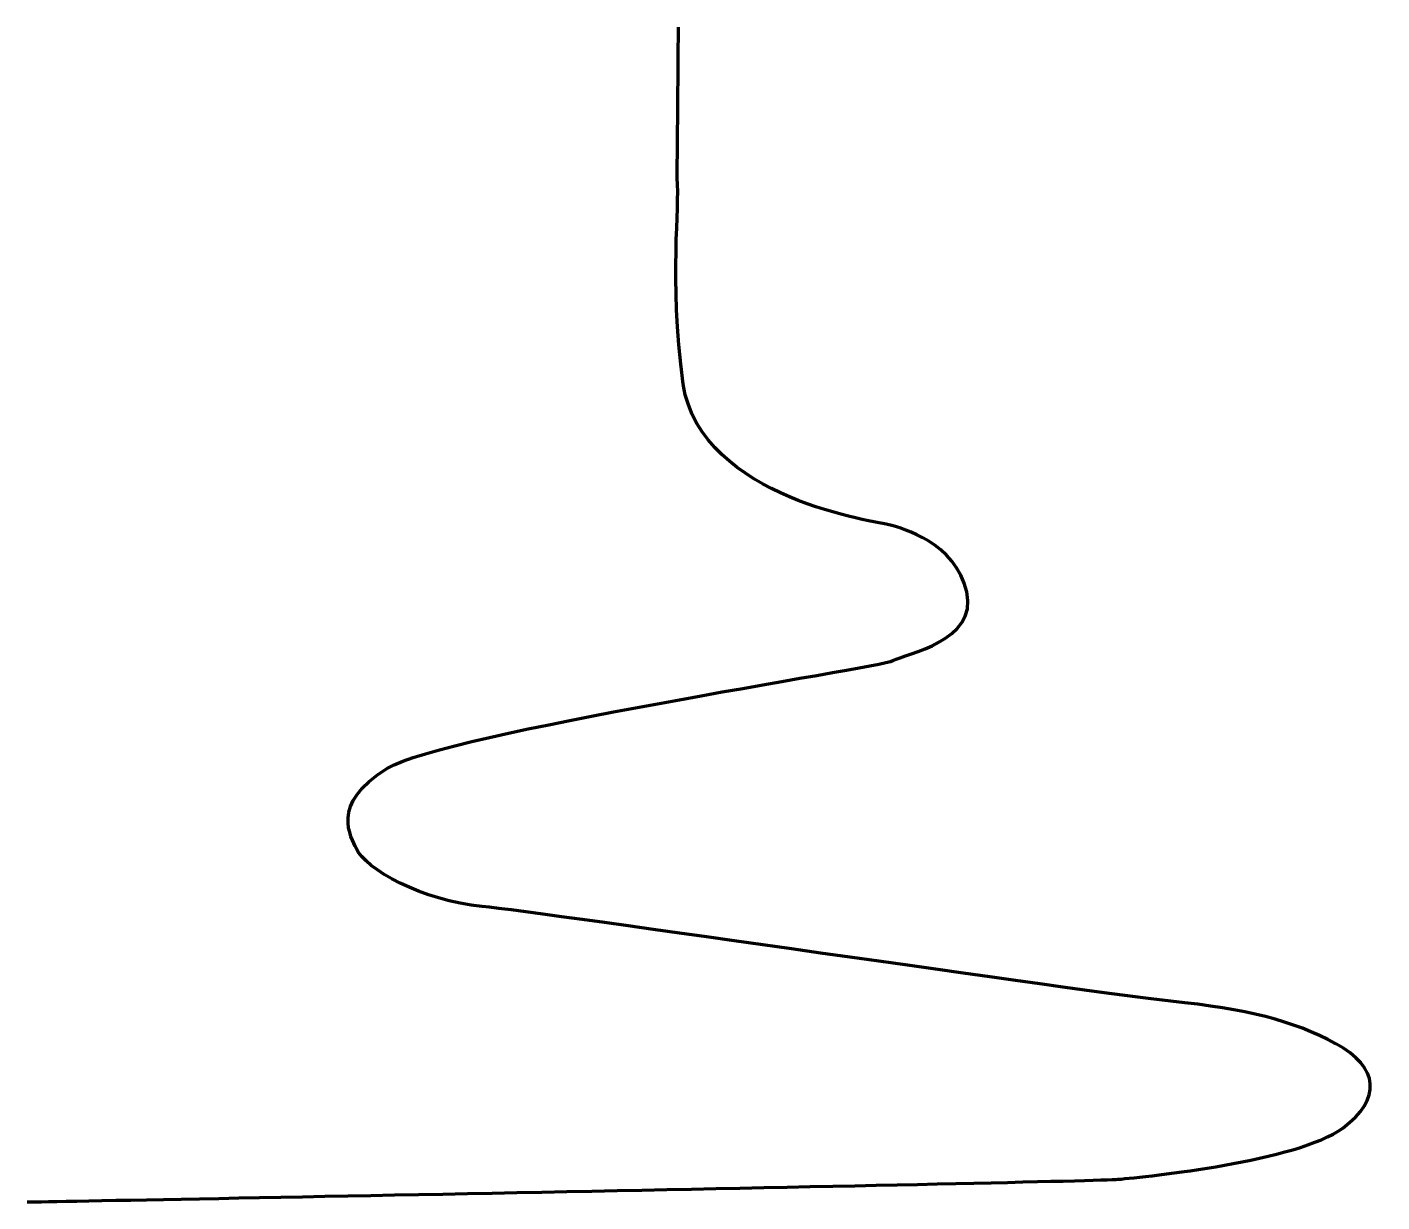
# Model space of a CAD drawing. Extents: x 1110 to 1933, y -1452 to -738.
import ezdxf

# ---------------------------------------------------------------- set-up
doc = ezdxf.new("R2010")
doc.units = 0
doc.header["$MEASUREMENT"] = 0
doc.layers.add('evanesco_path', color=7, linetype='Continuous', lineweight=0)

msp = doc.modelspace()

# ---------------------------------------------------------------- linework, layer by layer
at = {"layer": 'evanesco_path', "color": 7, "lineweight": 140}
msp.add_open_spline([(1110.02, -1451.63), (1118.99, -1451.63), (1754.59, -1439.5), (1772.53, -1437.91), (1790.46, -1436.33), (1881.64, -1426.96), (1909.14, -1406.79), (1932.88, -1389.39), (1931.3, -1369.87), (1904.92, -1355.63), (1878.55, -1341.39), (1850.59, -1334.53), (1804.7, -1329.78), (1758.81, -1325.03), (1422.79, -1275.8), (1386.42, -1272.29), (1350.29, -1268.79), (1315.27, -1249.75), (1309.93, -1236.95), (1307.3, -1230.62), (1293.06, -1210.05), (1328.92, -1188.42), (1364.79, -1166.79), (1628, -1127.23), (1635.91, -1123.01), (1643.82, -1118.79), (1687.6, -1111.41), (1680.75, -1081.34), (1673.89, -1051.28), (1641.71, -1042.84), (1634.33, -1040.73), (1626.95, -1038.62), (1520.13, -1025.5), (1508.4, -955.28), (1499.96, -887.76), (1506.68, -849.85), (1504.84, -830.07), (1505.1, -813.72), (1505.63, -738.43), (1505.63, -738.43)], degree=3, knots=[0, 0, 0, 0, 1, 1, 1, 2, 2, 2, 3, 3, 3, 4, 4, 4, 5, 5, 5, 6, 6, 6, 7, 7, 7, 8, 8, 8, 9, 9, 9, 10, 10, 10, 11, 11, 11, 12, 12, 12, 13, 13, 13, 13], dxfattribs=at)

doc.saveas('drawing.dxf')
